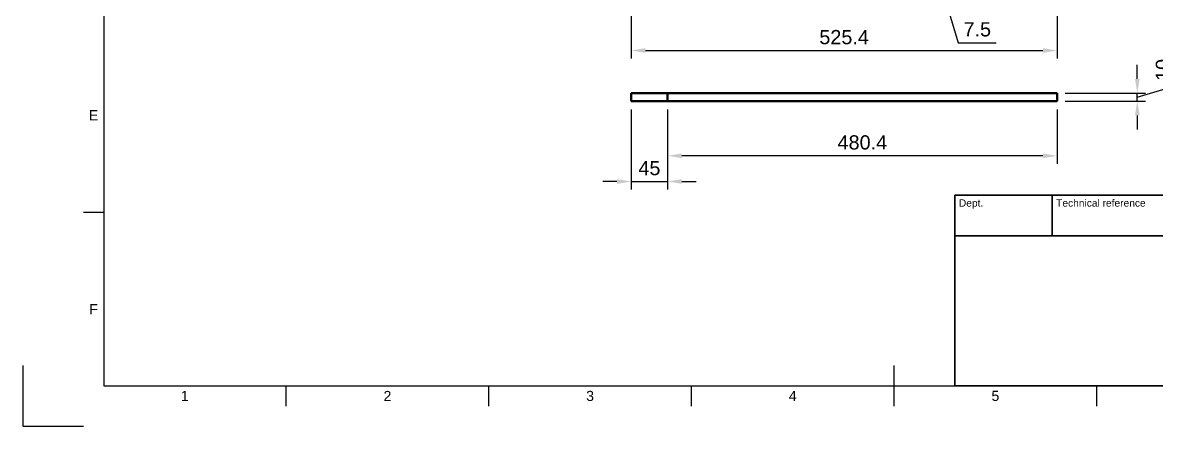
# Model space of a CAD drawing. Header units: millimetres. Extents: x 0 to 420, y 0 to 297.
# Drawn here: x 0 to 279.7, y 0 to 99.6 of the extents above; entities that cross this region are included whole.
import ezdxf
from ezdxf.enums import TextEntityAlignment as Align

# ---------------------------------------------------------------- set-up
doc = ezdxf.new("R2010")
doc.units = ezdxf.units.MM
doc.header["$LTSCALE"] = 0.75
for name, color, linetype, lineweight in [('Border', 7, 'Continuous', 25), ('Dimensions', 7, 'Continuous', 25), ('TitleBlock', 7, 'Continuous', 35), ('Visible', 7, 'Continuous', 50)]:
    doc.layers.add(name, color=color, linetype=linetype, lineweight=lineweight)
doc.styles.add('FusionTitle', font='arial.ttf')
doc.styles.get("Standard").update_dxf_attribs({"font": 'arial.ttf'})
doc.dimstyles.new('ISO-25', dxfattribs={"dimtxt": 3.5, "dimasz": 3.5, "dimexe": 2, "dimexo": 2, "dimgap": 1.5, "dimtad": 1, "dimzin": 12, "dimdsep": 46, "dimtxsty": 'Standard', "dimcen": 0, "dimclrd": 256, "dimclre": 256, "dimclrt": 256, "dimazin": 3, "dimtp": 0.1, "dimtm": 0.1, "dimtfac": 0.714, "dimtmove": 1, "dimatfit": 3, "dimfxl": 1, "dimtzin": 12, "dimarcsym": 0})

# ---------------------------------------------------------------- blocks, each defined once
blk = doc.blocks.new('ISO_A3_SHEET')
at = {"layer": 'Border'}
for p, q in [((20, 287), (20, 10)), ((15, 52.83334), (20, 52.83334)), ((215, 5), (215, 15)), ((20, 10), (410, 10)), ((65, 5), (65, 10)), ((115, 5), (115, 10)), ((165, 5), (165, 10)), ((265, 5), (265, 10))]:
    blk.add_line(p, q, dxfattribs=at)
at = {"layer": 'Defpoints'}
for p, q in [((0, 15), (0, 0)), ((0, 0), (15, 0))]:
    blk.add_line(p, q, dxfattribs=at)
at = {"layer": 'Border', "style": 'FusionTitle'}
for s, p in [('E', (17.5, 76.75001)), ('F', (17.5, 28.91668)), ('1', (40, 7.5)), ('2', (90, 7.5)), ('3', (140, 7.5)), ('4', (190, 7.5)), ('5', (240, 7.5))]:
    blk.add_text(s, height=2.5, dxfattribs=at).set_placement(p, align=Align.MIDDLE)
blk = doc.blocks.new('ISO_TITLEBLOCK')
at = {"layer": 'TitleBlock'}
for p, q in [((0, 47), (-180, 47)), ((-180, 47), (-180, 0)), ((-156, 37), (-156, 47)), ((-122, 0), (-122, 47)), ((-61, 0), (-61, 47)), ((0, 0), (0, 47)), ((-180, 37), (0, 37)), ((-122, 27), (0, 27)), ((-61, 10), (0, 10)), ((-51, 0), (-51, 10)), ((-15, 0), (-15, 10)), ((-180, 0), (0, 0))]:
    blk.add_line(p, q, dxfattribs=at)
at = {"layer": 'TitleBlock', "style": 'FusionTitle'}
for s, p in [('Dept.', (-179, 46)), ('Technical reference', (-155, 46)), ('Created by', (-121, 46)), ('Approved by', (-60, 46)), ('Document type', (-121, 36)), ('Document status', (-60, 36)), ('Title', (-121, 26)), ('DWG No.', (-60, 26)), ('Rev.', (-60, 9)), ('Date of issue', (-50, 9)), ('Sheet', (-14, 9))]:
    blk.add_text(s, height=1.8, dxfattribs=at).set_placement(p, align=Align.TOP_LEFT)
for tag, height, p in [('DEPT', 3.5, (-179, 42)), ('TECHNICAL_REFERENCE', 3.5, (-155, 42)), ('CREATED_BY', 3.5, (-121, 42)), ('APPROVED_BY', 3.5, (-60, 42)), ('DOCUMENT_TYPE', 3.5, (-121, 32)), ('DOCUMENT_STATUS', 3.5, (-60, 32)), ('TITLE_1', 5, (-121, 21.5)), ('TITLE_2', 5, (-121, 14)), ('TITLE_3', 5, (-121, 6.5)), ('DATE_OF_ISSUE', 3.5, (-50, 5))]:
    blk.add_attdef(tag, text='', height=height, dxfattribs=at).set_placement(p, align=Align.TOP_LEFT)
for tag, p in [('CREATED_DATE', (-62, 42)), ('APPROVED_DATE', (-0.99, 42))]:
    blk.add_attdef(tag, text='', height=3.5, dxfattribs=at).set_placement(p, align=Align.TOP_RIGHT)
for tag, height, p in [('DRAWING_NUMBER', 5, (-30.5, 19.75)), ('REV', 3.5, (-56, 4.85)), ('SHEET', 3.5, (-7.5, 4.85))]:
    blk.add_attdef(tag, text='', height=height, dxfattribs=at).set_placement(p, align=Align.TOP_CENTER)
blk = doc.blocks.new('*D50')
at = {"layer": 'Defpoints', "color": 0, "transparency": 16777216}
for p in [(159.137704, 80.198128), (255.217704, 80.198128), (159.137704, 66.733591)]:
    blk.add_point(p, dxfattribs=at)
at = {"layer": 'Dimensions', "lineweight": -2, "transparency": 16777216}
for p, q in [((159.137704, 78.198128), (159.137704, 64.733591)), ((255.217704, 78.198128), (255.217704, 64.733591)), ((251.717704, 66.733591), (162.637704, 66.733591))]:
    blk.add_line(p, q, dxfattribs=at)
at = {"layer": 'Dimensions', "transparency": 16777216}
for points in [[(162.637704, 67.316925), (162.637704, 66.150258), (159.137704, 66.733591)], [(251.717704, 67.316925), (251.717704, 66.150258), (255.217704, 66.733591)]]:
    blk.add_solid(points, dxfattribs=at)
at = {"layer": 'Dimensions', "transparency": 16777216, "insert": (207.177704, 70.020597), "char_height": 3.5, "attachment_point": 5}
blk.add_mtext('480.4', dxfattribs=at)
blk = doc.blocks.new('*D51')
at = {"layer": 'Defpoints', "color": 0, "transparency": 16777216}
for p in [(150.137704, 80.198128), (159.137704, 80.198128), (159.137704, 60.399138)]:
    blk.add_point(p, dxfattribs=at)
at = {"layer": 'Dimensions', "lineweight": -2, "transparency": 16777216}
for p, q in [((150.137704, 78.198128), (150.137704, 58.399138)), ((159.137704, 78.198128), (159.137704, 58.399138)), ((146.637704, 60.399138), (143.137704, 60.399138)), ((150.137704, 60.399138), (159.137704, 60.399138)), ((162.637704, 60.399138), (166.137704, 60.399138))]:
    blk.add_line(p, q, dxfattribs=at)
at = {"layer": 'Dimensions', "transparency": 16777216}
for points in [[(146.637704, 60.982472), (146.637704, 59.815805), (150.137704, 60.399138)], [(162.637704, 60.982472), (162.637704, 59.815805), (159.137704, 60.399138)]]:
    blk.add_solid(points, dxfattribs=at)
at = {"layer": 'Dimensions', "transparency": 16777216, "insert": (154.637704, 63.678981), "char_height": 3.5, "attachment_point": 5}
blk.add_mtext('45', dxfattribs=at)
blk = doc.blocks.new('*D52')
at = {"layer": 'Defpoints', "color": 0, "transparency": 16777216}
for p in [(255.217704, 82.198128), (275.016694, 82.198128), (255.217704, 80.198128)]:
    blk.add_point(p, dxfattribs=at)
at = {"layer": 'Dimensions', "lineweight": -2, "transparency": 16777216}
for p, q in [((284.627711, 84.081433), (284.627711, 91.75367)), ((275.016694, 85.698128), (275.016694, 89.198128)), ((275.016694, 81.198128), (284.627711, 84.081433)), ((257.217704, 82.198128), (277.016694, 82.198128)), ((275.016694, 80.198128), (275.016694, 82.198128)), ((275.016694, 80.198128), (275.016694, 82.198128)), ((257.217704, 80.198128), (277.016694, 80.198128)), ((275.016694, 76.698128), (275.016694, 73.198128))]:
    blk.add_line(p, q, dxfattribs=at)
at = {"layer": 'Dimensions', "transparency": 16777216}
for points in [[(274.433361, 85.698128), (275.600028, 85.698128), (275.016694, 82.198128)], [(274.433361, 76.698128), (275.600028, 76.698128), (275.016694, 80.198128)]]:
    blk.add_solid(points, dxfattribs=at)
at = {"layer": 'Dimensions', "transparency": 16777216, "insert": (281.340705, 87.917552), "char_height": 3.5, "attachment_point": 5, "rotation": 90}
blk.add_mtext('10', dxfattribs=at)
blk = doc.blocks.new('*D53')
at = {"layer": 'Defpoints', "color": 0, "transparency": 16777216}
for p in [(150.137704, 124.615066), (255.217704, 124.615066), (255.217704, 92.709721)]:
    blk.add_point(p, dxfattribs=at)
at = {"layer": 'Dimensions', "lineweight": -2, "transparency": 16777216}
for p, q in [((150.137704, 122.615066), (150.137704, 90.709721)), ((255.217704, 122.615066), (255.217704, 90.709721)), ((153.637704, 92.709721), (251.717704, 92.709721))]:
    blk.add_line(p, q, dxfattribs=at)
at = {"layer": 'Dimensions', "transparency": 16777216}
for points in [[(153.637704, 93.293054), (153.637704, 92.126388), (150.137704, 92.709721)], [(251.717704, 93.293054), (251.717704, 92.126388), (255.217704, 92.709721)]]:
    blk.add_solid(points, dxfattribs=at)
at = {"layer": 'Dimensions', "transparency": 16777216, "insert": (202.677704, 95.996726), "char_height": 3.5, "attachment_point": 5}
blk.add_mtext('525.4', dxfattribs=at)
blk = doc.blocks.new('*D63')
at = {"layer": 'Defpoints', "color": 0, "transparency": 16777216}
for p in [(227.217704, 128.115066), (228.717704, 128.115066), (228.717704, 104.223645)]:
    blk.add_point(p, dxfattribs=at)
at = {"layer": 'Dimensions', "lineweight": -2, "transparency": 16777216}
for p, q in [((227.217704, 126.115066), (227.217704, 102.223645)), ((228.717704, 126.115066), (228.717704, 102.223645)), ((223.717704, 104.223645), (220.217704, 104.223645)), ((227.217704, 104.223645), (228.717704, 104.223645)), ((227.217704, 104.223645), (228.717704, 104.223645)), ((227.967704, 104.223645), (230.844563, 94.634116)), ((232.217704, 104.223645), (235.717704, 104.223645)), ((230.844563, 94.634116), (240.214277, 94.634116))]:
    blk.add_line(p, q, dxfattribs=at)
at = {"layer": 'Dimensions', "transparency": 16777216}
for points in [[(223.717704, 104.806978), (223.717704, 103.640312), (227.217704, 104.223645)], [(232.217704, 104.806978), (232.217704, 103.640312), (228.717704, 104.223645)]]:
    blk.add_solid(points, dxfattribs=at)
at = {"layer": 'Dimensions', "transparency": 16777216, "insert": (235.52942, 97.913959), "char_height": 3.5, "attachment_point": 5}
blk.add_mtext('7.5', dxfattribs=at)

msp = doc.modelspace()

# ---------------------------------------------------------------- linework, layer by layer
at = {"layer": 'Visible', "extrusion": (0, 1, 0)}
for p, q in [((159.137704, 82.198128, 64), (150.137704, 82.198128, 64)), ((150.137704, 82.198128, 64), (150.137704, 80.198128, 64)), ((159.137704, 80.198128, 68), (159.137704, 82.198128, 68)), ((255.217704, 82.198128, 68), (159.137704, 82.198128, 68)), ((255.217704, 80.198128, 68), (255.217704, 82.198128, 68)), ((150.137704, 80.198128, 64), (159.137704, 80.198128, 64)), ((255.217704, 80.198128, 68), (159.137704, 80.198128, 68))]:
    msp.add_line(p, q, dxfattribs=at)

# ---------------------------------------------------------------- block references
at = {"layer": 'Border'}
msp.add_blockref('ISO_A3_SHEET', (0, 0), dxfattribs=at)
at = {"layer": 'TitleBlock'}
ref = msp.add_blockref('ISO_TITLEBLOCK', (410, 10), dxfattribs=at)
ref.add_attrib('CREATED_DATE_001', '20/12/2020', (323.762619, 48.440314), dxfattribs={"height": 3.5, "style": 'FusionTitle'})
ref.add_attrib('SHEET_001', '29/38', (396.417974, 11.290314), dxfattribs={"height": 3.5, "style": 'FusionTitle'})
ref.add_attrib('TITLE_1_001', 'Incubation-Chamber', (288.387328, 26.414734), dxfattribs={"height": 5, "style": 'FusionTitle', "width": 0.9405})
ref.add_attrib('CREATED_BY_001', 'Josh Edwards', (288.86869, 48.5), dxfattribs={"height": 3.5, "style": 'FusionTitle'})

# ---------------------------------------------------------------- dimensions: what is measured, and where the dimension line sits
at = {"layer": 'Dimensions'}
for base, p1, p2, picture, middle in [((228.717704, 104.223645), (227.217704, 128.115066), (228.717704, 128.115066), '*D63', (232.344563, 97.913959)), ((159.137704, 66.733591), (255.217704, 80.198128), (159.137704, 80.198128), '*D50', (207.177704, 70.020597))]:
    dim = msp.add_linear_dim(base=base, p1=p1, p2=p2, dimstyle='ISO-25', override={"dimlfac": 5, "dimclrd": 256, "dimclre": 256}, dxfattribs=at)
    dim.commit()
    dim.dimension.update_dxf_attribs({"geometry": picture, "text_midpoint": middle})
for p1, p2, distance, picture, middle in [((150.137704, 124.615066), (255.217704, 124.615066), -31.905345, '*D53', (202.677704, 95.996726)), ((255.217704, 80.198128), (255.217704, 82.198128), -19.79899, '*D52', (281.340705, 85.581433)), ((150.137704, 80.198128), (159.137704, 80.198128), -19.79899, '*D51', (154.637704, 63.678981))]:
    dim = msp.add_aligned_dim(p1=p1, p2=p2, distance=distance, dimstyle='ISO-25', override={"dimlfac": 5, "dimclrd": 256, "dimclre": 256}, dxfattribs=at)
    dim.commit()
    dim.dimension.update_dxf_attribs({"geometry": picture, "text_midpoint": middle})

doc.saveas('drawing.dxf')
